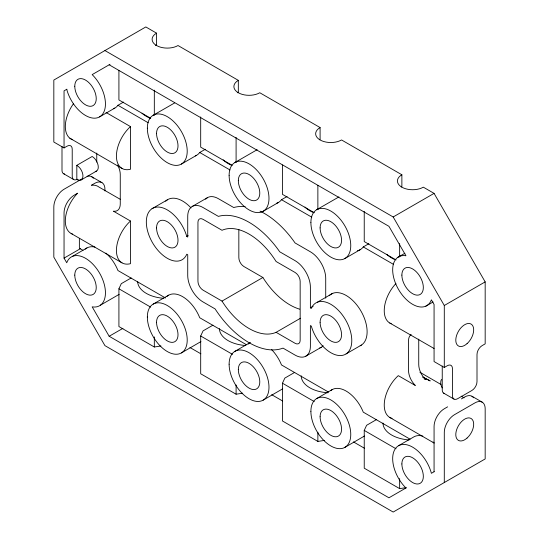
<?xml version="1.0" encoding="UTF-8"?>
<svg xmlns="http://www.w3.org/2000/svg" width="539" height="539" viewBox="0 0 539 539"><rect width="100%" height="100%" fill="white"/><g stroke="black" fill="none" stroke-linecap="round" stroke-linejoin="round"><path stroke-width="0.81" d="M160.939 345.977L154.322 347.001L118.917 326.553L118.917 288.789L121.295 283.662L131.172 277.956M242.712 393.187L236.095 394.211L200.69 373.77L200.69 335.999L203.068 330.872L212.945 325.172M324.485 440.397L317.869 441.421L282.463 420.979L282.463 383.209L284.841 378.082L294.718 372.382M405.941 487.66L399.642 488.63L364.236 468.189L364.236 430.418L366.614 425.291L376.491 419.591M72.28 256.449L86.907 247.953M181.38 352.93L200.919 341.591M263.153 400.14L282.692 388.808M344.926 447.35L364.465 436.017M66.897 89.204L64.047 90.855L64.047 147.929L67.112 146.163A7.229 4.171 -60 0 1 72.219 149.108L72.219 176.26A7.229 4.171 -60 0 0 75.601 179.858L77.333 179.211L78.411 180.181A8.671 5.006 60 0 0 82.905 175.007A8.671 5.006 60 0 0 76.821 165.338L92.156 156.485A8.671 5.006 60 0 1 98.078 165.156A8.671 5.006 60 0 1 95.221 171.476M110.003 64.323L92.176 74.611A28.19 16.278 60 0 1 99.607 116.869L114.78 108.103M113.507 108.689A28.19 16.278 60 0 0 117.953 105.287L123.532 102.066M81.672 179.069L64.047 189.243A14.459 8.348 -60 0 0 53.826 206.942L53.826 257.11L104.93 345.627L393.18 512.05L485.174 458.938L485.174 408.771A14.459 8.348 -60 0 0 474.953 402.876L454.512 414.673A14.459 8.348 -60 0 0 444.291 432.379L444.291 482.54M81.16 179.932L96.494 171.079M195.28 155.899A28.19 16.278 60 0 0 199.726 152.497L205.305 149.276M181.38 164.078L196.553 155.32M406.325 487.768L388.949 497.8L109.168 336.269L92.176 306.846A28.19 16.278 60 0 0 99.607 273.165A28.19 16.278 60 0 0 66.728 262.762L64.047 258.12L80.446 248.654M152.018 208.701L167.353 199.848M192.221 206.464L207.549 197.611M186.784 236.5L187.727 237.045L187.727 216.388A21.681 12.518 60 0 1 203.062 207.535L218.389 216.388A72.28 41.732 60 0 1 279.721 251.794L295.055 260.647A21.681 12.518 60 0 1 310.39 287.206L310.39 307.857L311.326 308.402A29.632 17.107 60 0 1 343.484 316.534A29.632 17.107 60 0 1 343.484 355.107A29.632 17.107 60 0 1 311.326 326.108L310.39 325.563L310.39 346.22A21.681 12.518 60 0 1 295.055 355.073L283.022 348.12A75.17 43.396 60 0 1 215.095 308.908L203.062 301.961A21.681 12.518 60 0 1 187.727 275.402L187.727 254.745L186.784 254.206A29.632 17.107 60 0 1 154.626 246.067A29.632 17.107 60 0 1 154.626 207.502A29.632 17.107 60 0 1 186.784 236.5L188.178 235.691M276.379 203.338A28.19 16.278 60 0 0 281.499 199.706L287.078 196.492M100.416 305.189L119.166 294.361M263.153 211.288L278.326 202.529M153.191 304.104L168.68 295.163M109.168 336.269L122.926 328.332M222.014 301.099A57.821 33.384 60 0 0 276.103 332.327L295.055 343.269A7.229 4.171 60 0 0 300.162 340.318L300.162 281.304A7.229 4.171 60 0 0 295.055 272.451L276.103 261.509A57.821 33.384 60 0 0 222.014 230.281L203.062 219.339A7.229 4.171 60 0 0 197.948 222.29L197.948 281.304A7.229 4.171 60 0 0 203.062 290.157L222.014 301.099L262.897 277.491A57.821 33.384 60 0 0 299.697 309.177M104.93 50.558L393.18 216.974L434.07 193.373L485.174 281.89L485.174 343.855L482.109 345.627A7.229 4.171 -60 0 0 477.002 354.48L477.002 381.625A7.229 4.171 -60 0 1 471.888 390.479L457.577 398.739A7.229 4.171 -60 0 1 452.47 395.788L452.47 368.642A7.229 4.171 -60 0 0 447.357 365.691L444.291 367.463L434.07 361.561L434.07 304.488L431.389 299.839A28.19 16.278 60 0 1 398.51 289.436A28.19 16.278 60 0 1 405.941 255.762L388.949 226.333L109.168 64.801M357.451 250.723A28.19 16.278 60 0 0 363.273 246.923L368.851 243.702M344.926 258.504L360.099 249.739M317.444 302.17L332.772 293.317M234.964 351.313L250.453 342.373M310.39 307.857L313.172 306.246M397.694 257.413L404.883 253.269M276.103 332.327L300.486 318.246M305.896 356.144L321.231 347.291M346.099 353.901L361.426 345.048M444.291 367.463L444.291 305.498L485.174 281.89M316.737 398.523L332.226 389.582M447.633 406.844L444.291 408.771A14.459 8.348 -60 0 0 434.07 426.477L434.07 471.753M461.391 398.9L464.733 396.974A14.459 8.348 -60 0 1 473.586 397.762M405.941 487.99A28.19 16.278 60 0 1 398.51 445.74L413.999 436.799A28.19 16.278 60 0 1 422.846 436.105M434.239 471.652L431.389 473.303A28.19 16.278 60 0 0 398.51 445.74M153.191 115.258L174.656 102.922M234.964 162.468L257.143 149.721M316.737 209.678L338.916 196.93M425.837 306.152L433.127 301.968M78.411 180.181L76.821 179.487L76.821 165.338M423.048 377.253L430.196 380.911L422.717 377.057M389.785 323.029L434.077 348.511M120.17 199.262L99.115 187.148A27.105 15.651 -60 0 0 91.367 185.268L94.709 183.341A14.459 8.348 -60 0 1 104.93 189.243L104.93 190.921M434.07 193.373L423.337 187.174A15.18 8.765 0 0 1 401.872 187.174A15.18 8.765 0 0 1 401.872 174.777L341.564 139.965A15.18 8.765 0 0 1 320.099 139.965A15.18 8.765 0 0 1 320.099 127.568L259.791 92.748A15.18 8.765 0 0 1 238.326 92.748A15.18 8.765 0 0 1 238.326 80.358L178.018 45.539A15.18 8.765 0 0 1 156.553 45.539A15.18 8.765 0 0 1 156.553 33.148L145.82 26.95L53.826 80.062L53.826 142.026L64.047 147.929M150.711 118.297L118.917 99.937L118.917 70.562M231.763 165.089L200.69 147.147L200.69 116.936M314.257 212.716L282.463 194.363L282.463 164.988M396.03 259.933L364.236 241.573L364.236 211.355M117.953 105.287L148.212 122.757M199.726 152.497L229.985 169.967M281.499 199.706L311.758 217.177M363.273 246.923L393.531 264.393M106.015 112.469L130.485 126.604L130.485 169.259A27.105 15.651 -60 0 1 116.431 156.047A27.105 15.651 -60 0 1 130.485 126.604M91.718 176.725L101.938 182.627M471.962 396.253L482.183 402.155M262.897 277.491L243.945 266.549A7.229 4.171 60 0 1 238.838 257.696L238.838 229.439M424.132 378.755L425.554 379.577A14.459 8.348 60 0 1 418.736 364.512L418.736 339.105M63.501 173.666L73.54 179.453M130.485 221.024A27.105 15.651 -60 0 0 116.431 250.467A27.105 15.651 -60 0 0 130.485 263.686L130.485 221.024L113.446 211.187A14.459 8.348 60 0 0 120.264 203.991L120.264 174.488A14.459 8.348 60 0 0 117.596 165.001M71.135 233.481L121.976 262.837M389.785 417.455L433.922 442.937M83.006 250.352L79.374 248.257L79.374 238.319M165.507 297.979L117.953 270.531A28.19 16.278 60 0 0 105.927 253.135M246.559 344.778L199.726 317.74A28.19 16.278 60 0 0 166.962 296.376M328.332 391.988L281.499 364.95A28.19 16.278 60 0 0 271.649 349.629M410.105 439.197L363.273 412.16A28.19 16.278 60 0 0 331.054 390.351M118.917 288.789L150.711 307.142M200.69 335.999L232.484 354.352M282.463 383.209L314.257 401.568M364.236 430.418L396.03 448.778M189.93 347.493L200.865 353.806M271.703 394.703L282.638 401.016M353.476 441.913L364.411 448.226M69.861 138.22L121.976 168.417M419.915 372.26L440.909 384.428M461.175 396.165L464.072 397.843M443.563 393.086L453.966 399.096M393.18 216.974L444.291 305.498M442.243 366.035L442.243 389.886A7.229 4.171 -60 0 0 444.513 393.483M401.872 174.777L401.872 186.582A15.18 8.765 0 0 0 401.211 186.993M399.642 243.554L399.642 256.982M399.642 478.565L399.642 488.63M325.718 298.182L325.718 278.353A21.681 12.518 60 0 0 310.39 251.794L295.055 242.941A72.28 41.732 60 0 0 259.993 211.12M320.099 127.568L320.099 139.372A15.18 8.765 0 0 0 319.438 139.776M317.869 185.429L317.869 209.772M317.869 432.19L317.869 441.421M238.326 80.358L238.326 92.162A15.18 8.765 0 0 0 237.349 92.782M236.095 137.378L236.095 162.556M236.095 384.981L236.095 394.211M156.553 33.148L156.553 44.953A15.18 8.765 0 0 0 155.576 45.566M154.322 90.168L154.322 115.346M154.322 336.929L154.322 347.001M96.757 153.042L96.757 162.098M64.047 258.12L64.047 212.844A14.459 8.348 -60 0 1 74.267 195.145L77.609 193.211A27.105 15.651 -60 0 0 65.542 217.487A27.105 15.651 -60 0 0 72.576 234.108M61.998 146.5L61.998 170.358A7.229 4.171 -60 0 0 64.559 173.989M99.607 116.869A28.19 16.278 60 0 1 66.728 89.306M411.176 334.497A14.459 8.348 60 0 0 408.515 340.904L408.515 370.414A14.459 8.348 60 0 0 415.333 385.479L398.294 375.643A27.105 15.651 -60 0 0 384.556 400.895A27.105 15.651 -60 0 0 392.048 418.405M391.26 323.73A27.105 15.651 -60 0 1 395.943 283.521M85.189 249.166A28.19 16.278 60 0 1 94.938 247.057M248.216 344.084A28.19 16.278 60 0 1 249.281 343.141M433.026 441.98A28.19 16.278 60 0 1 434.111 442.984M205.642 199.194A21.681 12.518 60 0 1 218.389 198.682L233.724 207.535A72.28 41.732 60 0 1 245.144 206.666M329.181 295.682A29.632 17.107 60 0 1 360.173 309.757A29.632 17.107 60 0 1 360.173 345.742M323.137 345.708A21.681 12.518 60 0 1 319.721 347.951M165.668 201.222A29.632 17.107 60 0 1 191.042 207.953M328.136 392.763A29.632 17.107 0 0 1 301.2 375.845M409.135 439.932A29.632 17.107 0 0 1 382.973 423.054M245.589 345.506A29.632 17.107 0 0 1 219.42 328.635M163.816 298.296A29.632 17.107 0 0 1 137.647 281.425M72.624 139.702A27.105 15.651 -60 0 1 73.445 103.764M87.136 176.314A14.459 8.348 -60 0 1 93.341 178.227M442.148 387.891A8.671 5.006 60 0 1 441.535 379.443M150.341 118.297A29.632 17.107 0 0 1 142.013 113.197M232.114 165.507A29.632 17.107 0 0 1 223.193 159.827M313.887 212.716A29.632 17.107 0 0 1 304.966 207.037M394.258 259.333A29.632 17.107 0 0 1 386.739 254.246M310.895 222.58A28.19 16.278 60 0 0 340.796 259.778A28.19 16.278 60 0 0 340.796 219.912A28.19 16.278 60 0 0 310.895 222.58M320.099 227.896A15.18 8.765 60 0 0 336.195 247.92A15.18 8.765 60 0 0 336.195 226.454A15.18 8.765 60 0 0 320.099 227.896M229.122 175.37A28.19 16.278 60 0 0 259.023 212.568A28.19 16.278 60 0 0 259.023 172.702A28.19 16.278 60 0 0 229.122 175.37M238.326 180.68A15.18 8.765 60 0 0 254.421 200.71A15.18 8.765 60 0 0 254.421 179.244A15.18 8.765 60 0 0 238.326 180.68M147.349 128.161A28.19 16.278 60 0 0 177.25 165.352A28.19 16.278 60 0 0 177.25 125.486A28.19 16.278 60 0 0 147.349 128.161M156.553 133.47A15.18 8.765 60 0 0 172.648 153.5A15.18 8.765 60 0 0 172.648 132.035A15.18 8.765 60 0 0 156.553 133.47M147.349 317.006A28.19 16.278 60 0 0 177.25 354.204A28.19 16.278 60 0 0 177.25 314.338A28.19 16.278 60 0 0 147.349 317.006M156.553 322.322A15.18 8.765 60 0 0 172.648 342.346A15.18 8.765 60 0 0 172.648 320.88A15.18 8.765 60 0 0 156.553 322.322M229.122 364.216A28.19 16.278 60 0 0 259.023 401.414A28.19 16.278 60 0 0 259.023 361.548A28.19 16.278 60 0 0 229.122 364.216M238.326 369.532A15.18 8.765 60 0 0 254.421 389.556A15.18 8.765 60 0 0 254.421 368.09A15.18 8.765 60 0 0 238.326 369.532M310.895 411.432A28.19 16.278 60 0 0 340.796 448.623A28.19 16.278 60 0 0 340.796 408.757A28.19 16.278 60 0 0 310.895 411.432M320.099 416.741A15.18 8.765 60 0 0 336.195 436.772A15.18 8.765 60 0 0 336.195 415.306A15.18 8.765 60 0 0 320.099 416.741M401.872 275.106A15.18 8.765 60 0 0 417.968 295.129A15.18 8.765 60 0 0 417.968 273.664A15.18 8.765 60 0 0 401.872 275.106M74.78 86.26A15.18 8.765 60 0 0 90.875 106.284A15.18 8.765 60 0 0 90.875 84.825A15.18 8.765 60 0 0 74.78 86.26M156.553 227.896A15.18 8.765 60 0 0 172.648 247.92A15.18 8.765 60 0 0 172.648 226.454A15.18 8.765 60 0 0 156.553 227.896M320.099 322.315A15.18 8.765 60 0 0 336.195 342.346A15.18 8.765 60 0 0 336.195 320.88A15.18 8.765 60 0 0 320.099 322.315M74.78 275.106A15.18 8.765 60 0 0 90.875 295.136A15.18 8.765 60 0 0 90.875 273.671A15.18 8.765 60 0 0 74.78 275.106M401.872 463.951A15.18 8.765 60 0 0 417.968 483.982A15.18 8.765 60 0 0 417.968 462.516A15.18 8.765 60 0 0 401.872 463.951M467.05 438.066A12.646 7.303 -60 0 0 471.059 418.473A12.646 7.303 -60 0 0 456.095 431.746A12.646 7.303 -60 0 0 467.05 438.066M467.05 343.646A12.646 7.303 -60 0 0 471.059 324.054A12.646 7.303 -60 0 0 456.095 337.32A12.646 7.303 -60 0 0 467.05 343.646"/></g></svg>
